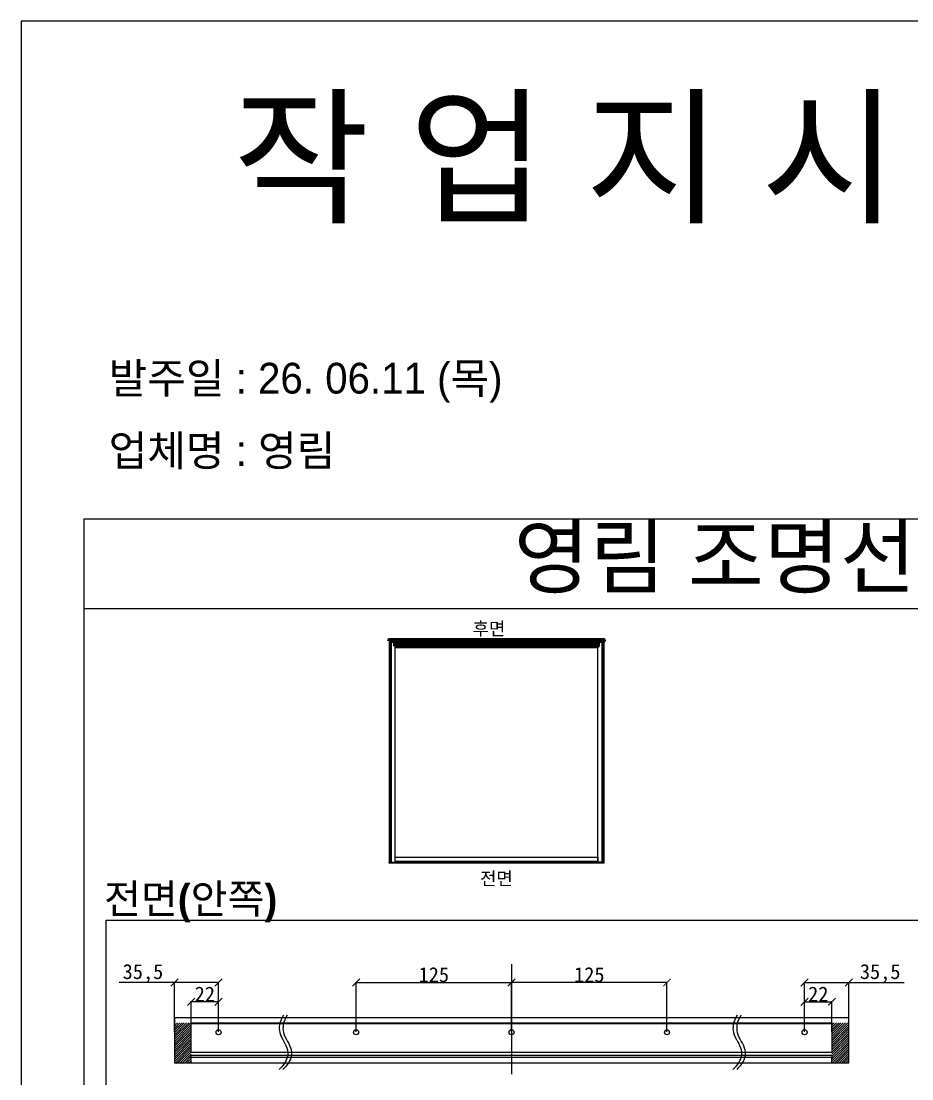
# Model space of a CAD drawing. Header units: millimetres. Extents: x -44117 to 256353, y -2095463 to 65325.
# Drawn here: x 97988 to 99778, y -1007170 to -1005045 of the extents above; entities that cross this region are included whole.
import ezdxf

# ---------------------------------------------------------------- set-up
doc = ezdxf.new("R2010")
doc.units = ezdxf.units.MM
doc.header["$LTSCALE"] = 10
doc.linetypes.add('CENTER', pattern=[50.8, 31.75, -6.35, 6.35, -6.35])
for name, color, linetype in [('! dim', 7, 'Continuous'), ('.', 8, 'Continuous'), ('02 Profile', 3, 'Continuous'), ('DEFAULT', 7, 'Continuous'), ('Steel', 3, 'Continuous'), ('TXT', 4, 'Continuous')]:
    doc.layers.add(name, color=color, linetype=linetype)
doc.layers.add('Layer1', color=7, linetype='Continuous', lineweight=70)
doc.dimstyles.new('ISO-25', dxfattribs={"dimtxt": 2.5, "dimasz": 2.5, "dimexe": 1, "dimexo": 1, "dimtad": 1, "dimtxsty": 'Standard', "dimblk": 'ARCHTICK', "dimcen": 2.5, "dimadec": 0, "dimazin": 0, "dimtfac": 1, "dimtmove": 0, "dimatfit": 3, "dimfxl": 0, "dimarcsym": 0})
pattern_1 = [(45, (83395.8062, -1019683.372), (-2.24506403, 2.24506403), [])]

# ---------------------------------------------------------------- blocks, each defined once
blk = doc.blocks.new('_ArchTick')
at = {"color": 0, "linetype": 'ByBlock', "const_width": 0.15}
blk.add_lwpolyline([(-0.5, -0.5), (0.5, 0.5)], dxfattribs=at)
blk = doc.blocks.new('*D6900')
at = {"layer": '! dim', "color": 0, "lineweight": -2}
for p, q in [((99562.5, -1007075.8), (99562.5, -1007014.6)), ((99562.5, -1007015.6), (99617.5, -1007015.6)), ((99617.5, -1007075.8), (99617.5, -1007014.6))]:
    blk.add_line(p, q, dxfattribs=at)
at = {"layer": 'Defpoints', "color": 0}
for p in [(99617.5, -1007015.6), (99562.5, -1007076.8), (99617.5, -1007076.8)]:
    blk.add_point(p, dxfattribs=at)
at = {"layer": '! dim', "color": 0, "lineweight": -2, "xscale": 15, "yscale": 15, "zscale": 15, "rotation": 180}
blk.add_blockref('_ArchTick', (99562.5, -1007015.6), dxfattribs=at)
at = {"layer": '! dim', "color": 0, "lineweight": -2, "xscale": 15, "yscale": 15, "zscale": 15}
blk.add_blockref('_ArchTick', (99617.5, -1007015.6), dxfattribs=at)
at = {"layer": '! dim', "color": 0, "insert": (99590, -1007000), "char_height": 30, "attachment_point": 5}
blk.add_mtext('22', dxfattribs=at)
blk = doc.blocks.new('*D6901')
at = {"layer": '! dim', "color": 0, "lineweight": -2}
for p, q in [((99562.5, -1007075.8), (99562.5, -1006975.8)), ((99562.5, -1006976.8), (99651.2, -1006976.8)), ((99651.2, -1007075.8), (99651.2, -1006975.8)), ((99651.2, -1006976.8), (99762.5, -1006976.8))]:
    blk.add_line(p, q, dxfattribs=at)
at = {"layer": 'Defpoints', "color": 0}
for p in [(99651.2, -1006976.8), (99562.5, -1007076.8), (99651.2, -1007076.8)]:
    blk.add_point(p, dxfattribs=at)
at = {"layer": '! dim', "color": 0, "lineweight": -2, "xscale": 15, "yscale": 15, "zscale": 15, "rotation": 180}
blk.add_blockref('_ArchTick', (99562.5, -1006976.8), dxfattribs=at)
at = {"layer": '! dim', "color": 0, "lineweight": -2, "xscale": 15, "yscale": 15, "zscale": 15}
blk.add_blockref('_ArchTick', (99651.2, -1006976.8), dxfattribs=at)
at = {"layer": '! dim', "color": 0, "insert": (99714.4, -1006958.7), "char_height": 30, "attachment_point": 5}
blk.add_mtext('35,5', dxfattribs=at)
blk = doc.blocks.new('*D6902')
at = {"layer": '! dim', "color": 0, "lineweight": -2}
for p, q in [((98973.4, -1007075.8), (98973.4, -1006975.8)), ((99285.9, -1006976.8), (98973.4, -1006976.8)), ((99285.9, -1007075.8), (99285.9, -1006975.8))]:
    blk.add_line(p, q, dxfattribs=at)
at = {"layer": 'Defpoints', "color": 0}
for p in [(98973.4, -1006976.8), (98973.4, -1007076.8), (99285.9, -1007076.8)]:
    blk.add_point(p, dxfattribs=at)
at = {"layer": '! dim', "color": 0, "lineweight": -2, "xscale": 15, "yscale": 15, "zscale": 15, "rotation": 180}
blk.add_blockref('_ArchTick', (98973.4, -1006976.8), dxfattribs=at)
at = {"layer": '! dim', "color": 0, "lineweight": -2, "xscale": 15, "yscale": 15, "zscale": 15}
blk.add_blockref('_ArchTick', (99285.9, -1006976.8), dxfattribs=at)
at = {"layer": '! dim', "color": 0, "insert": (99129.7, -1006961.2), "char_height": 30, "attachment_point": 5}
blk.add_mtext('125', dxfattribs=at)
blk = doc.blocks.new('*D6903')
at = {"layer": '! dim', "color": 0, "lineweight": -2}
for p, q in [((98329.4, -1007075.8), (98329.4, -1007014.6)), ((98384.4, -1007015.6), (98329.4, -1007015.6)), ((98384.4, -1007075.8), (98384.4, -1007014.6))]:
    blk.add_line(p, q, dxfattribs=at)
at = {"layer": 'Defpoints', "color": 0}
for p in [(98329.4, -1007015.6), (98329.4, -1007076.8), (98384.4, -1007076.8)]:
    blk.add_point(p, dxfattribs=at)
at = {"layer": '! dim', "color": 0, "lineweight": -2, "xscale": 15, "yscale": 15, "zscale": 15, "rotation": 180}
blk.add_blockref('_ArchTick', (98329.4, -1007015.6), dxfattribs=at)
at = {"layer": '! dim', "color": 0, "lineweight": -2, "xscale": 15, "yscale": 15, "zscale": 15}
blk.add_blockref('_ArchTick', (98384.4, -1007015.6), dxfattribs=at)
at = {"layer": '! dim', "color": 0, "insert": (98356.9, -1007000), "char_height": 30, "attachment_point": 5}
blk.add_mtext('22', dxfattribs=at)
blk = doc.blocks.new('*D6904')
at = {"layer": '! dim', "color": 0, "lineweight": -2}
for p, q in [((98295.7, -1006976.8), (98184.4, -1006976.8)), ((98295.7, -1007075.8), (98295.7, -1006975.8)), ((98384.4, -1006976.8), (98295.7, -1006976.8)), ((98384.4, -1007075.8), (98384.4, -1006975.8))]:
    blk.add_line(p, q, dxfattribs=at)
at = {"layer": 'Defpoints', "color": 0}
for p in [(98295.7, -1006976.8), (98295.7, -1007076.8), (98384.4, -1007076.8)]:
    blk.add_point(p, dxfattribs=at)
at = {"layer": '! dim', "color": 0, "lineweight": -2, "xscale": 15, "yscale": 15, "zscale": 15, "rotation": 180}
blk.add_blockref('_ArchTick', (98295.7, -1006976.8), dxfattribs=at)
at = {"layer": '! dim', "color": 0, "lineweight": -2, "xscale": 15, "yscale": 15, "zscale": 15}
blk.add_blockref('_ArchTick', (98384.4, -1006976.8), dxfattribs=at)
at = {"layer": '! dim', "color": 0, "insert": (98232.5, -1006958.7), "char_height": 30, "attachment_point": 5}
blk.add_mtext('35,5', dxfattribs=at)
blk = doc.blocks.new('*D6905')
at = {"layer": '! dim', "color": 0, "lineweight": -2}
for p, q in [((98660.9, -1007075.8), (98660.9, -1006975.8)), ((98660.9, -1006976.8), (98973.4, -1006976.8)), ((98973.4, -1007075.8), (98973.4, -1006975.8))]:
    blk.add_line(p, q, dxfattribs=at)
at = {"layer": 'Defpoints', "color": 0}
for p in [(98973.4, -1006976.8), (98660.9, -1007076.8), (98973.4, -1007076.8)]:
    blk.add_point(p, dxfattribs=at)
at = {"layer": '! dim', "color": 0, "lineweight": -2, "xscale": 15, "yscale": 15, "zscale": 15, "rotation": 180}
blk.add_blockref('_ArchTick', (98660.9, -1006976.8), dxfattribs=at)
at = {"layer": '! dim', "color": 0, "lineweight": -2, "xscale": 15, "yscale": 15, "zscale": 15}
blk.add_blockref('_ArchTick', (98973.4, -1006976.8), dxfattribs=at)
at = {"layer": '! dim', "color": 0, "insert": (98817.2, -1006961.2), "char_height": 30, "attachment_point": 5}
blk.add_mtext('125', dxfattribs=at)

msp = doc.modelspace()

# ---------------------------------------------------------------- hatches: boundary and pattern name
at = {"layer": '.'}
h = msp.add_hatch(dxfattribs=at)
h.set_pattern_fill('ANSI31', color=1)
h.set_pattern_definition(pattern_1)
h.paths.add_polyline_path([(98329.41203, -1007058.08222), (98295.66203, -1007058.08222), (98295.66203, -1007138.08259), (98302.33203, -1007138.08259), (98309.04203, -1007138.08259), (98315.79203, -1007138.08259), (98322.58203, -1007138.08259), (98329.41203, -1007138.08259)])
h = msp.add_hatch(dxfattribs=at)
h.set_pattern_fill('ANSI31', color=1)
h.set_pattern_definition(pattern_1)
h.paths.add_polyline_path([(99617.48517, -1007058.08222), (99651.23517, -1007058.08222), (99651.23517, -1007138.08259), (99644.56517, -1007138.08259), (99637.85517, -1007138.08259), (99631.10517, -1007138.08259), (99624.31517, -1007138.08259), (99617.48517, -1007138.08259)])

# ---------------------------------------------------------------- linework, layer by layer
for p, q in [((100890.36579, -1006045.42856), (98113.88911, -1006045.42856)), ((100890.36579, -1006225.71925), (98113.88911, -1006225.71925))]:
    msp.add_line(p, q)
msp.add_lwpolyline([(97987.68562, -1009328.21609), (101016.56928, -1009328.21609), (101016.56928, -1005044.50921), (97987.68562, -1005044.50921)], close=True)
msp.add_lwpolyline([(98113.88911, -1006045.42856), (98113.88911, -1009202.01261), (100890.36579, -1009202.01261), (100890.36579, -1006045.42856)])
at = {"color": 1, "elevation": -0.0648}
msp.add_lwpolyline([(98158.65364, -1006851.72942), (99826.08533, -1006851.72942), (99826.08533, -1007437.6683), (98158.65364, -1007437.6683)], close=True, dxfattribs=at)
at = {"lineweight": -3}
for points in [[(99617.48517, -1007138.08259), (99624.31517, -1007138.08259), (99631.10517, -1007138.08259), (99637.85517, -1007138.08259), (99644.56517, -1007138.08259), (99651.23517, -1007138.08259), (99651.23517, -1007138.08228), (99651.23517, -1007138.08135), (99651.23517, -1007138.07977), (99651.23517, -1007138.07753), (99651.23517, -1007138.07462), (99651.23517, -1007138.07103), (99651.23517, -1007138.06673), (99651.23517, -1007138.06172), (99651.23517, -1007138.05599), (99651.23517, -1007138.04952), (99651.23517, -1007138.0423), (99651.23517, -1007138.03434), (99651.23517, -1007138.02561), (99651.23517, -1007138.01612), (99651.23517, -1007138.00586), (99651.23517, -1007137.99482), (99651.23517, -1007137.98301), (99651.23517, -1007137.97043), (99651.23517, -1007137.95707), (99651.23517, -1007137.94294), (99651.23517, -1007137.92805), (99651.23517, -1007137.91239), (99651.23517, -1007137.89598), (99651.23517, -1007137.87883), (99651.23517, -1007137.86095), (99651.23517, -1007137.84234), (99651.23517, -1007137.82303), (99651.23517, -1007137.80303), (99651.23517, -1007137.78235), (99651.23517, -1007137.76102), (99651.23517, -1007137.73905), (99651.23517, -1007137.71647), (99651.23517, -1007137.6933), (99651.23517, -1007137.66955), (99651.23517, -1007137.64527), (99651.23517, -1007137.62046), (99651.23517, -1007137.59516), (99651.23517, -1007137.5694), (99651.23517, -1007137.5432), (99651.23517, -1007137.5166), (99651.23517, -1007137.48962), (99651.23517, -1007137.46229), (99651.23517, -1007137.43464), (99651.23517, -1007137.40671), (99651.23517, -1007137.37852), (99651.23517, -1007137.3501), (99651.23517, -1007137.29271), (99651.23517, -1007137.23477), (99651.23517, -1007137.17654), (99651.23517, -1007137.06004), (99651.23517, -1007137.00221), (99651.23517, -1007136.94491), (99651.23517, -1007136.88831), (99651.23517, -1007136.86033), (99651.23517, -1007136.83259), (99651.23517, -1007119.33259), (99651.23517, -1007101.83259), (99651.23517, -1007084.33259), (99651.23517, -1007066.83259), (99651.23517, -1007049.33259), (99651.23517, -1007049.30484), (99651.23517, -1007049.27686), (99651.23517, -1007049.22027), (99651.23517, -1007049.16297), (99651.23517, -1007049.10513), (99651.23517, -1007048.98864), (99651.23517, -1007048.9304), (99651.23517, -1007048.87247), (99651.23517, -1007048.81508), (99651.23517, -1007048.78666), (99651.23517, -1007048.75847), (99651.23517, -1007048.73054), (99651.23517, -1007048.70289), (99651.23517, -1007048.67556), (99651.23517, -1007048.64858), (99651.23517, -1007048.62197), (99651.23517, -1007048.59577), (99651.23517, -1007048.57001), (99651.23517, -1007048.54472), (99651.23517, -1007048.51991), (99651.23517, -1007048.49562), (99651.23517, -1007048.47188), (99651.23517, -1007048.4487), (99651.23517, -1007048.42612), (99651.23517, -1007048.40415), (99651.23517, -1007048.38282), (99651.23517, -1007048.36215), (99651.23517, -1007048.34214), (99651.23517, -1007048.32283), (99651.23517, -1007048.30423), (99651.23517, -1007048.28634), (99651.23517, -1007048.26919), (99651.23517, -1007048.25278), (99651.23517, -1007048.23713), (99651.23517, -1007048.22223), (99651.23517, -1007048.2081), (99651.23517, -1007048.19475), (99651.23517, -1007048.18216), (99651.23517, -1007048.17035), (99651.23517, -1007048.15932), (99651.23517, -1007048.14906), (99651.23517, -1007048.13957), (99651.23517, -1007048.13084), (99651.23517, -1007048.12287), (99651.23517, -1007048.11566), (99651.23517, -1007048.10919), (99651.23517, -1007048.10346), (99651.23517, -1007048.09845), (99651.23517, -1007048.09415), (99651.23517, -1007048.09055), (99651.23517, -1007048.08764), (99651.23517, -1007048.08541), (99651.23517, -1007048.08383), (99651.23517, -1007048.0829), (99651.23517, -1007048.08259), (99644.56517, -1007048.08259), (99637.85517, -1007048.08259), (99631.10517, -1007048.08259), (99624.31517, -1007048.08259), (99617.48517, -1007048.08259), (99591.07559, -1007048.08259), (99564.626, -1007048.08259), (99538.13642, -1007048.08259), (99511.60683, -1007048.08259), (98973.4486, -1007048.08259), (98435.29037, -1007048.08259), (98408.76079, -1007048.08259), (98382.2712, -1007048.08259), (98355.82162, -1007048.08259), (98329.41203, -1007048.08259), (98322.58203, -1007048.08259), (98315.79203, -1007048.08259), (98309.04203, -1007048.08259), (98302.33203, -1007048.08259), (98295.66203, -1007048.08259), (98295.66203, -1007048.0829), (98295.66203, -1007048.08383), (98295.66203, -1007048.08541), (98295.66203, -1007048.08764), (98295.66203, -1007048.09055), (98295.66203, -1007048.09415), (98295.66203, -1007048.09845), (98295.66203, -1007048.10346), (98295.66203, -1007048.10919), (98295.66203, -1007048.11566), (98295.66203, -1007048.12287), (98295.66203, -1007048.13084), (98295.66203, -1007048.13957), (98295.66203, -1007048.14906), (98295.66203, -1007048.15932), (98295.66203, -1007048.17035), (98295.66203, -1007048.18216), (98295.66203, -1007048.19475), (98295.66203, -1007048.2081), (98295.66203, -1007048.22223), (98295.66203, -1007048.23713), (98295.66203, -1007048.25278), (98295.66203, -1007048.26919), (98295.66203, -1007048.28634), (98295.66203, -1007048.30423), (98295.66203, -1007048.32283), (98295.66203, -1007048.34214), (98295.66203, -1007048.36215), (98295.66203, -1007048.38282), (98295.66203, -1007048.40415), (98295.66203, -1007048.42612), (98295.66203, -1007048.4487), (98295.66203, -1007048.47188), (98295.66203, -1007048.49562), (98295.66203, -1007048.51991), (98295.66203, -1007048.54472), (98295.66203, -1007048.57001), (98295.66203, -1007048.59577), (98295.66203, -1007048.62197), (98295.66203, -1007048.64858), (98295.66203, -1007048.67556), (98295.66203, -1007048.70289), (98295.66203, -1007048.73054), (98295.66203, -1007048.75847), (98295.66203, -1007048.78666), (98295.66203, -1007048.81508), (98295.66203, -1007048.87247), (98295.66203, -1007048.9304), (98295.66203, -1007048.98864), (98295.66203, -1007049.10513), (98295.66203, -1007049.16297), (98295.66203, -1007049.22027), (98295.66203, -1007049.27686), (98295.66203, -1007049.30484), (98295.66203, -1007049.33259), (98295.66203, -1007066.83259), (98295.66203, -1007084.33259), (98295.66203, -1007101.83259), (98295.66203, -1007119.33259), (98295.66203, -1007136.83259), (98295.66203, -1007136.86033), (98295.66203, -1007136.88831), (98295.66203, -1007136.94491), (98295.66203, -1007137.00221), (98295.66203, -1007137.06004), (98295.66203, -1007137.17654), (98295.66203, -1007137.23477), (98295.66203, -1007137.29271), (98295.66203, -1007137.3501), (98295.66203, -1007137.37852), (98295.66203, -1007137.40671), (98295.66203, -1007137.43464), (98295.66203, -1007137.46229), (98295.66203, -1007137.48962), (98295.66203, -1007137.5166), (98295.66203, -1007137.5432), (98295.66203, -1007137.5694), (98295.66203, -1007137.59516), (98295.66203, -1007137.62046), (98295.66203, -1007137.64527), (98295.66203, -1007137.66955), (98295.66203, -1007137.6933), (98295.66203, -1007137.71647), (98295.66203, -1007137.73905), (98295.66203, -1007137.76102), (98295.66203, -1007137.78235), (98295.66203, -1007137.80303), (98295.66203, -1007137.82303), (98295.66203, -1007137.84234), (98295.66203, -1007137.86095), (98295.66203, -1007137.87883), (98295.66203, -1007137.89598), (98295.66203, -1007137.91239), (98295.66203, -1007137.92805), (98295.66203, -1007137.94294), (98295.66203, -1007137.95707), (98295.66203, -1007137.97043), (98295.66203, -1007137.98301), (98295.66203, -1007137.99482), (98295.66203, -1007138.00586), (98295.66203, -1007138.01612), (98295.66203, -1007138.02561), (98295.66203, -1007138.03434), (98295.66203, -1007138.0423), (98295.66203, -1007138.04952), (98295.66203, -1007138.05599), (98295.66203, -1007138.06172), (98295.66203, -1007138.06673), (98295.66203, -1007138.07103), (98295.66203, -1007138.07462), (98295.66203, -1007138.07753), (98295.66203, -1007138.07977), (98295.66203, -1007138.08135), (98295.66203, -1007138.08228), (98295.66203, -1007138.08259), (98302.33203, -1007138.08259), (98309.04203, -1007138.08259), (98315.79203, -1007138.08259), (98322.58203, -1007138.08259), (98329.41203, -1007138.08259), (98329.41203, -1007138.08235), (98329.41203, -1007138.08164), (98329.41203, -1007138.08046), (98329.41203, -1007138.07878), (98329.41203, -1007138.07662), (98329.41203, -1007138.07535), (98329.41203, -1007138.07396), (98329.41203, -1007138.07245), (98329.41203, -1007138.07081), (98329.41203, -1007138.06905), (98329.41203, -1007138.06716), (98329.41203, -1007138.06515), (98329.41203, -1007138.06302), (98329.41203, -1007138.06076), (98329.41203, -1007138.05837), (98329.41203, -1007138.05586), (98329.41203, -1007138.05323), (98329.41203, -1007138.0476), (98329.41203, -1007138.04148), (98329.41203, -1007138.03487), (98329.41203, -1007138.02778), (98329.41203, -1007138.02022), (98329.41203, -1007138.01219), (98329.41203, -1007138.0037), (98329.41203, -1007137.99477), (98329.41203, -1007137.9854), (98329.41203, -1007137.9756), (98329.41203, -1007137.96538), (98329.41203, -1007137.95476), (98329.41203, -1007137.94376), (98329.41203, -1007137.93238), (98329.41203, -1007137.92063), (98329.41203, -1007137.90854), (98329.41203, -1007137.89613), (98329.41203, -1007137.88339), (98329.41203, -1007137.87036), (98329.41203, -1007137.85705), (98329.41203, -1007137.84348), (98329.41203, -1007136.91079), (98329.41203, -1007135.9781), (98329.41203, -1007135.04541), (98329.41203, -1007134.11272), (98329.41203, -1007133.18004), (98329.41203, -1007133.16785), (98329.41203, -1007133.15532), (98329.41203, -1007133.14244), (98329.41203, -1007133.12921), (98329.41203, -1007133.11564), (98329.41203, -1007133.10172), (98329.41203, -1007133.08748), (98329.41203, -1007133.0729), (98329.41203, -1007133.05799), (98329.41203, -1007133.04277), (98329.41203, -1007133.02724), (98329.41203, -1007133.0114), (98329.41203, -1007132.99527), (98329.41203, -1007132.97886), (98329.41203, -1007132.96217), (98329.41203, -1007132.94522), (98329.41203, -1007132.92801), (98329.41203, -1007132.91057), (98329.41203, -1007132.89291), (98329.41203, -1007132.87503), (98329.41203, -1007132.85696), (98329.41203, -1007132.83871), (98329.41203, -1007132.80172), (98329.41203, -1007132.7642), (98329.41203, -1007132.72629), (98329.41203, -1007132.64988), (98329.41203, -1007132.61168), (98329.41203, -1007132.57367), (98329.41203, -1007132.53601), (98329.41203, -1007132.49884), (98329.41203, -1007132.48048), (98329.41203, -1007132.46229), (98329.41203, -1007132.44429), (98329.41203, -1007132.42649), (98329.41203, -1007132.40891), (98329.41203, -1007132.39157), (98329.41203, -1007132.37447), (98329.41203, -1007132.35763), (98329.41203, -1007132.34105), (98329.41203, -1007132.32476), (98329.41203, -1007132.30877), (98329.41203, -1007132.29307), (98329.41203, -1007132.27768), (98329.41203, -1007132.26262), (98329.41203, -1007132.24788), (98329.41203, -1007132.23347), (98329.41203, -1007132.2194), (98329.41203, -1007132.20567), (98329.41203, -1007132.1923), (98329.41203, -1007132.17927), (98329.41203, -1007132.1666), (98329.41203, -1007132.15428), (98329.41203, -1007132.14233), (98329.41203, -1007132.13073), (98329.41203, -1007131.90318), (98329.41203, -1007131.67562), (98329.41203, -1007131.44807), (98329.41203, -1007131.22052), (98329.41203, -1007130.99296), (98329.41203, -1007130.97665), (98329.41203, -1007130.95979), (98329.41203, -1007130.9424), (98329.41203, -1007130.9245), (98329.41203, -1007130.9061), (98329.41203, -1007130.88725), (98329.41203, -1007130.86795), (98329.41203, -1007130.84825), (98329.41203, -1007130.82816), (98329.41203, -1007130.80772), (98329.41203, -1007130.78696), (98329.41203, -1007130.76591), (98329.41203, -1007130.74459), (98329.41203, -1007130.72305), (98329.41203, -1007130.70132), (98329.41203, -1007130.67942), (98329.41203, -1007130.55624), (98329.41203, -1007130.4335), (98329.41203, -1007130.3723), (98329.41203, -1007130.31124), (98329.41203, -1007130.2503), (98329.41203, -1007130.1895), (98329.41203, -1007130.12884), (98329.41203, -1007130.06833), (98329.41203, -1007130.00797), (98329.41203, -1007129.94777), (98329.41203, -1007129.88773), (98329.41203, -1007129.82787), (98329.41203, -1007129.76818), (98329.41203, -1007129.70867), (98329.41203, -1007129.64934), (98329.41203, -1007129.59021), (98329.41203, -1007129.53127), (98329.41203, -1007129.47253), (98329.41203, -1007129.414), (98329.41203, -1007129.35569), (98329.41203, -1007129.29759), (98329.41203, -1007129.23971), (98329.41203, -1007129.18206), (98329.41203, -1007129.12464), (98329.41203, -1007129.06746), (98329.41203, -1007129.01052), (98329.41203, -1007128.95383), (98329.41203, -1007128.89739), (98329.41203, -1007128.84121), (98329.41203, -1007128.78529), (98329.41203, -1007128.72964), (98329.41203, -1007128.67426), (98329.41203, -1007128.61915), (98329.41203, -1007128.56433), (98329.41203, -1007128.50979), (98329.41203, -1007128.45554), (98329.41203, -1007128.40159), (98329.41203, -1007128.34793), (98329.41203, -1007128.29458), (98329.41203, -1007128.24153), (98329.41203, -1007128.1888), (98329.41203, -1007128.13638), (98329.41203, -1007128.08428), (98329.41203, -1007128.03251), (98329.41203, -1007127.98106), (98329.41203, -1007127.92994), (98329.41203, -1007127.87917), (98329.41203, -1007127.82872), (98329.41203, -1007127.77863), (98329.41203, -1007127.72888), (98329.41203, -1007127.67948), (98329.41203, -1007127.63043), (98329.41203, -1007127.61822), (98329.41203, -1007127.61214), (98329.41203, -1007127.60621), (98329.41203, -1007127.59447), (98329.41203, -1007127.58292), (98329.41203, -1007127.57156), (98329.41203, -1007127.5604), (98329.41203, -1007127.54945), (98329.41203, -1007127.53873), (98329.41203, -1007127.52824), (98329.41203, -1007127.51799), (98329.41203, -1007127.508), (98329.41203, -1007127.49826), (98329.41203, -1007127.48879), (98329.41203, -1007127.4796), (98329.41203, -1007127.4707), (98329.41203, -1007127.46209), (98329.41203, -1007127.45378), (98329.41203, -1007127.44578), (98329.41203, -1007127.43809), (98329.41203, -1007127.43073), (98329.41203, -1007127.42369), (98329.41203, -1007127.41698), (98329.41203, -1007127.41061), (98329.41203, -1007127.40458), (98329.41203, -1007127.39889), (98329.41203, -1007127.39355), (98329.41203, -1007127.38856), (98329.41203, -1007127.38392), (98329.41203, -1007127.37964), (98329.41203, -1007127.37571), (98329.41203, -1007127.37214), (98329.41203, -1007127.36892), (98329.41203, -1007127.36605), (98329.41203, -1007127.36354), (98329.41203, -1007127.36139), (98329.41203, -1007127.35958), (98329.41203, -1007127.35812), (98329.41203, -1007127.35701), (98329.41203, -1007127.35624), (98329.41203, -1007127.35581)], [(99617.48517, -1007117.67455), (99591.07559, -1007117.67455), (99564.626, -1007117.67455), (99538.13642, -1007117.67455), (99511.60683, -1007117.67455), (98973.4486, -1007117.67455), (98435.29037, -1007117.67455), (98408.76079, -1007117.67455), (98382.2712, -1007117.67455), (98355.82162, -1007117.67455), (98329.41203, -1007117.67455), (98329.41203, -1007117.67448), (98329.41203, -1007117.67428), (98329.41203, -1007117.67394), (98329.41203, -1007117.67346), (98329.41203, -1007117.67285), (98329.41203, -1007117.6721), (98329.41203, -1007117.67122), (98329.41203, -1007117.6702), (98329.41203, -1007117.66905), (98329.41203, -1007117.66776), (98329.41203, -1007117.66634), (98329.41203, -1007117.66479), (98329.41203, -1007117.66311), (98329.41203, -1007117.66129), (98329.41203, -1007117.65934), (98329.41203, -1007117.65727), (98329.41203, -1007117.65506), (98329.41203, -1007117.65273), (98329.41203, -1007117.65027), (98329.41203, -1007117.64768), (98329.41203, -1007117.64497), (98329.41203, -1007117.64214), (98329.41203, -1007117.63919), (98329.41203, -1007117.63611), (98329.41203, -1007117.63292), (98329.41203, -1007117.62961), (98329.41203, -1007117.62618), (98329.41203, -1007117.62264), (98329.41203, -1007117.61523), (98329.41203, -1007117.60738), (98329.41203, -1007117.5991), (98329.41203, -1007117.59042), (98329.41203, -1007117.58135), (98329.41203, -1007117.5719), (98329.41203, -1007117.5621), (98329.41203, -1007117.55195), (98329.41203, -1007117.54148), (98329.41203, -1007117.5307), (98329.41203, -1007117.51962), (98329.41203, -1007117.50828), (98329.41203, -1007117.49668), (98329.41203, -1007117.48484), (98329.41203, -1007117.47278), (98329.41203, -1007117.46051), (98329.41203, -1007117.44806), (98329.41203, -1007117.43544), (98329.41203, -1007115.85805), (98329.41203, -1007114.28067), (98329.41203, -1007112.70329), (98329.41203, -1007111.12591), (98329.41203, -1007109.54853), (98329.41203, -1007109.53581), (98329.41203, -1007109.52277), (98329.41203, -1007109.50943), (98329.41203, -1007109.49578), (98329.41203, -1007109.48185), (98329.41203, -1007109.46763), (98329.41203, -1007109.45313), (98329.41203, -1007109.43837), (98329.41203, -1007109.42336), (98329.41203, -1007109.4081), (98329.41203, -1007109.39261), (98329.41203, -1007109.3769), (98329.41203, -1007109.36099), (98329.41203, -1007109.34488), (98329.41203, -1007109.32858), (98329.41203, -1007109.31212), (98329.41203, -1007109.27876), (98329.41203, -1007109.24489), (98329.41203, -1007109.21063), (98329.41203, -1007109.1761), (98329.41203, -1007109.10671), (98329.41203, -1007109.07208), (98329.41203, -1007109.03764), (98329.41203, -1007099.34663), (98329.41203, -1007089.65562), (98329.41203, -1007079.96461), (98329.41203, -1007070.2736), (98329.41203, -1007060.58259), (98329.41203, -1007060.55484), (98329.41203, -1007060.52686), (98329.41203, -1007060.47027), (98329.41203, -1007060.41297), (98329.41203, -1007060.35513), (98329.41203, -1007060.23864), (98329.41203, -1007060.1804), (98329.41203, -1007060.12247), (98329.41203, -1007060.06508), (98329.41203, -1007060.03666), (98329.41203, -1007060.00847), (98329.41203, -1007059.98054), (98329.41203, -1007059.95289), (98329.41203, -1007059.92556), (98329.41203, -1007059.89858), (98329.41203, -1007059.87197), (98329.41203, -1007059.84577), (98329.41203, -1007059.82001), (98329.41203, -1007059.79472), (98329.41203, -1007059.76991), (98329.41203, -1007059.74562), (98329.41203, -1007059.72188), (98329.41203, -1007059.6987), (98329.41203, -1007059.67612), (98329.41203, -1007059.65415), (98329.41203, -1007059.63282), (98329.41203, -1007059.61215), (98329.41203, -1007059.59214), (98329.41203, -1007059.57283), (98329.41203, -1007059.55423), (98329.41203, -1007059.53634), (98329.41203, -1007059.51919), (98329.41203, -1007059.50278), (98329.41203, -1007059.48713), (98329.41203, -1007059.47223), (98329.41203, -1007059.4581), (98329.41203, -1007059.44475), (98329.41203, -1007059.43216), (98329.41203, -1007059.42035), (98329.41203, -1007059.40932), (98329.41203, -1007059.39906), (98329.41203, -1007059.38957), (98329.41203, -1007059.38084), (98329.41203, -1007059.37287), (98329.41203, -1007059.36566), (98329.41203, -1007059.35919), (98329.41203, -1007059.35346), (98329.41203, -1007059.34845), (98329.41203, -1007059.34415), (98329.41203, -1007059.34055), (98329.41203, -1007059.33764), (98329.41203, -1007059.33541), (98329.41203, -1007059.33383), (98329.41203, -1007059.3329), (98329.41203, -1007059.33259), (98329.41203, -1007059.23259), (98329.41203, -1007059.13259), (98329.41203, -1007059.03259), (98329.41203, -1007058.93259), (98329.41203, -1007058.83259), (98329.41203, -1007058.81594), (98329.41203, -1007058.79915), (98329.41203, -1007058.7652), (98329.41203, -1007058.73082), (98329.41203, -1007058.69612), (98329.41203, -1007058.62622), (98329.41203, -1007058.59128), (98329.41203, -1007058.55652), (98329.41203, -1007058.52208), (98329.41203, -1007058.50503), (98329.41203, -1007058.48812), (98329.41203, -1007058.47136), (98329.41203, -1007058.45477), (98329.41203, -1007058.43837), (98329.41203, -1007058.42218), (98329.41203, -1007058.40622), (98329.41203, -1007058.3905), (98329.41203, -1007058.37504), (98329.41203, -1007058.35986), (98329.41203, -1007058.34498), (98329.41203, -1007058.33041), (98329.41203, -1007058.31616), (98329.41203, -1007058.30226), (98329.41203, -1007058.28871), (98329.41203, -1007058.27553), (98329.41203, -1007058.26273), (98329.41203, -1007058.25032), (98329.41203, -1007058.23832), (98329.41203, -1007058.22674), (98329.41203, -1007058.21557), (98329.41203, -1007058.20484), (98329.41203, -1007058.19455), (98329.41203, -1007058.18471), (98329.41203, -1007058.17531), (98329.41203, -1007058.16638), (98329.41203, -1007058.1579), (98329.41203, -1007058.14988), (98329.41203, -1007058.14233), (98329.41203, -1007058.13525), (98329.41203, -1007058.12863), (98329.41203, -1007058.12247), (98329.41203, -1007058.11677), (98329.41203, -1007058.11154), (98329.41203, -1007058.10676), (98329.41203, -1007058.10243), (98329.41203, -1007058.09855), (98329.41203, -1007058.09511), (98329.41203, -1007058.0921), (98329.41203, -1007058.08953), (98329.41203, -1007058.08737), (98329.41203, -1007058.08562), (98329.41203, -1007058.08428), (98329.41203, -1007058.08333), (98329.41203, -1007058.08277), (98329.41203, -1007058.08259), (98355.82162, -1007058.08259), (98382.2712, -1007058.08259), (98408.76079, -1007058.08259), (98435.29037, -1007058.08259), (98973.4486, -1007058.08259), (99511.60683, -1007058.08259), (99538.13642, -1007058.08259), (99564.626, -1007058.08259), (99591.07559, -1007058.08259), (99617.48517, -1007058.08259), (99617.48517, -1007058.08277), (99617.48517, -1007058.08333), (99617.48517, -1007058.08428), (99617.48517, -1007058.08562), (99617.48517, -1007058.08737), (99617.48517, -1007058.08953), (99617.48517, -1007058.0921), (99617.48517, -1007058.09511), (99617.48517, -1007058.09855), (99617.48517, -1007058.10243), (99617.48517, -1007058.10676), (99617.48517, -1007058.11154), (99617.48517, -1007058.11677), (99617.48517, -1007058.12247), (99617.48517, -1007058.12863), (99617.48517, -1007058.13525), (99617.48517, -1007058.14233), (99617.48517, -1007058.14988), (99617.48517, -1007058.1579), (99617.48517, -1007058.16638), (99617.48517, -1007058.17531), (99617.48517, -1007058.18471), (99617.48517, -1007058.19455), (99617.48517, -1007058.20484), (99617.48517, -1007058.21557), (99617.48517, -1007058.22674), (99617.48517, -1007058.23832), (99617.48517, -1007058.25032), (99617.48517, -1007058.26273), (99617.48517, -1007058.27553), (99617.48517, -1007058.28871), (99617.48517, -1007058.30226), (99617.48517, -1007058.31616), (99617.48517, -1007058.33041), (99617.48517, -1007058.34498), (99617.48517, -1007058.35986), (99617.48517, -1007058.37504), (99617.48517, -1007058.3905), (99617.48517, -1007058.40622), (99617.48517, -1007058.42218), (99617.48517, -1007058.43837), (99617.48517, -1007058.45477), (99617.48517, -1007058.47136), (99617.48517, -1007058.48812), (99617.48517, -1007058.50503), (99617.48517, -1007058.52208), (99617.48517, -1007058.55652), (99617.48517, -1007058.59128), (99617.48517, -1007058.62622), (99617.48517, -1007058.69612), (99617.48517, -1007058.73082), (99617.48517, -1007058.7652), (99617.48517, -1007058.79915), (99617.48517, -1007058.81594), (99617.48517, -1007058.83259), (99617.48517, -1007058.93259), (99617.48517, -1007059.03259), (99617.48517, -1007059.13259), (99617.48517, -1007059.23259), (99617.48517, -1007059.33259)], [(98329.41203, -1007059.33259), (98355.82162, -1007059.33259), (98382.2712, -1007059.33259), (98408.76079, -1007059.33259), (98435.29037, -1007059.33259), (98973.4486, -1007059.33259), (99511.60683, -1007059.33259), (99538.13642, -1007059.33259), (99564.626, -1007059.33259), (99591.07559, -1007059.33259), (99617.48517, -1007059.33259), (99617.48517, -1007059.3329), (99617.48517, -1007059.33383), (99617.48517, -1007059.33541), (99617.48517, -1007059.33764), (99617.48517, -1007059.34055), (99617.48517, -1007059.34415), (99617.48517, -1007059.34845), (99617.48517, -1007059.35346), (99617.48517, -1007059.35919), (99617.48517, -1007059.36566), (99617.48517, -1007059.37287), (99617.48517, -1007059.38084), (99617.48517, -1007059.38957), (99617.48517, -1007059.39906), (99617.48517, -1007059.40932), (99617.48517, -1007059.42035), (99617.48517, -1007059.43216), (99617.48517, -1007059.44475), (99617.48517, -1007059.4581), (99617.48517, -1007059.47223), (99617.48517, -1007059.48713), (99617.48517, -1007059.50278), (99617.48517, -1007059.51919), (99617.48517, -1007059.53634), (99617.48517, -1007059.55423), (99617.48517, -1007059.57283), (99617.48517, -1007059.59214), (99617.48517, -1007059.61215), (99617.48517, -1007059.63282), (99617.48517, -1007059.65415), (99617.48517, -1007059.67612), (99617.48517, -1007059.6987), (99617.48517, -1007059.72188), (99617.48517, -1007059.74562), (99617.48517, -1007059.76991), (99617.48517, -1007059.79472), (99617.48517, -1007059.82001), (99617.48517, -1007059.84577), (99617.48517, -1007059.87197), (99617.48517, -1007059.89858), (99617.48517, -1007059.92556), (99617.48517, -1007059.95289), (99617.48517, -1007059.98054), (99617.48517, -1007060.00847), (99617.48517, -1007060.03666), (99617.48517, -1007060.06508), (99617.48517, -1007060.12247), (99617.48517, -1007060.1804), (99617.48517, -1007060.23864), (99617.48517, -1007060.35513), (99617.48517, -1007060.41297), (99617.48517, -1007060.47027), (99617.48517, -1007060.52686), (99617.48517, -1007060.55484), (99617.48517, -1007060.58259), (99617.48517, -1007070.2736), (99617.48517, -1007079.96461), (99617.48517, -1007089.65562), (99617.48517, -1007099.34663), (99617.48517, -1007109.03764), (99617.48517, -1007109.07208), (99617.48517, -1007109.10671), (99617.48517, -1007109.1761), (99617.48517, -1007109.21063), (99617.48517, -1007109.24489), (99617.48517, -1007109.27876), (99617.48517, -1007109.31212), (99617.48517, -1007109.32858), (99617.48517, -1007109.34488), (99617.48517, -1007109.36099), (99617.48517, -1007109.3769), (99617.48517, -1007109.39261), (99617.48517, -1007109.4081), (99617.48517, -1007109.42336), (99617.48517, -1007109.43837), (99617.48517, -1007109.45313), (99617.48517, -1007109.46763), (99617.48517, -1007109.48185), (99617.48517, -1007109.49578), (99617.48517, -1007109.50943), (99617.48517, -1007109.52277), (99617.48517, -1007109.53581), (99617.48517, -1007109.54853), (99617.48517, -1007111.12591), (99617.48517, -1007112.70329), (99617.48517, -1007114.28067), (99617.48517, -1007115.85805), (99617.48517, -1007117.43544), (99617.48517, -1007117.44806), (99617.48517, -1007117.46051), (99617.48517, -1007117.47278), (99617.48517, -1007117.48484), (99617.48517, -1007117.49668), (99617.48517, -1007117.50828), (99617.48517, -1007117.51962), (99617.48517, -1007117.5307), (99617.48517, -1007117.54148), (99617.48517, -1007117.55195), (99617.48517, -1007117.5621), (99617.48517, -1007117.5719), (99617.48517, -1007117.58135), (99617.48517, -1007117.59042), (99617.48517, -1007117.5991), (99617.48517, -1007117.60738), (99617.48517, -1007117.61523), (99617.48517, -1007117.62264), (99617.48517, -1007117.62618), (99617.48517, -1007117.62961), (99617.48517, -1007117.63292), (99617.48517, -1007117.63611), (99617.48517, -1007117.63919), (99617.48517, -1007117.64214), (99617.48517, -1007117.64497), (99617.48517, -1007117.64768), (99617.48517, -1007117.65027), (99617.48517, -1007117.65273), (99617.48517, -1007117.65506), (99617.48517, -1007117.65727), (99617.48517, -1007117.65934), (99617.48517, -1007117.66129), (99617.48517, -1007117.66311), (99617.48517, -1007117.66479), (99617.48517, -1007117.66634), (99617.48517, -1007117.66776), (99617.48517, -1007117.66905), (99617.48517, -1007117.6702), (99617.48517, -1007117.67122), (99617.48517, -1007117.6721), (99617.48517, -1007117.67285), (99617.48517, -1007117.67346), (99617.48517, -1007117.67394), (99617.48517, -1007117.67428), (99617.48517, -1007117.67448), (99617.48517, -1007117.67455)], [(98329.41203, -1007127.01863), (98329.41203, -1007127.08606), (98329.41203, -1007127.1535), (98329.41203, -1007127.22093), (98329.41203, -1007127.28837), (98329.41203, -1007127.35581), (98329.41203, -1007127.2886), (98329.41203, -1007127.22139), (98329.41203, -1007127.15418), (98329.41203, -1007127.08697), (98329.41203, -1007127.01976), (98329.41203, -1007127.00828), (98329.41203, -1007126.99642), (98329.41203, -1007126.98419), (98329.41203, -1007126.97159), (98329.41203, -1007126.95862), (98329.41203, -1007126.94528), (98329.41203, -1007126.93159), (98329.41203, -1007126.91753), (98329.41203, -1007126.90313), (98329.41203, -1007126.88837), (98329.41203, -1007126.87328), (98329.41203, -1007126.85785), (98329.41203, -1007126.84209), (98329.41203, -1007126.82602), (98329.41203, -1007126.80965), (98329.41203, -1007126.79297), (98329.41203, -1007126.77601), (98329.41203, -1007126.75878), (98329.41203, -1007126.74129), (98329.41203, -1007126.72356), (98329.41203, -1007126.70559), (98329.41203, -1007126.68741), (98329.41203, -1007126.66902), (98329.41203, -1007126.65046), (98329.41203, -1007126.61284), (98329.41203, -1007126.57469), (98329.41203, -1007126.53617), (98329.41203, -1007126.49742), (98329.41203, -1007126.41987), (98329.41203, -1007126.38138), (98329.41203, -1007126.34328), (98329.41203, -1007126.32442), (98329.41203, -1007126.30571), (98329.41203, -1007126.28718), (98329.41203, -1007126.26882), (98329.41203, -1007126.25067), (98329.41203, -1007126.23274), (98329.41203, -1007126.21503), (98329.41203, -1007126.19757), (98329.41203, -1007126.18037), (98329.41203, -1007126.16343), (98329.41203, -1007126.14678), (98329.41203, -1007126.13042), (98329.41203, -1007126.11437), (98329.41203, -1007126.09862), (98329.41203, -1007126.0832), (98329.41203, -1007126.0681), (98329.41203, -1007126.05334), (98329.41203, -1007126.03891), (98329.41203, -1007126.02483), (98329.41203, -1007126.01111), (98329.41203, -1007125.99773), (98329.41203, -1007125.98471), (98329.41203, -1007125.97205), (98329.41203, -1007125.95975), (98329.41203, -1007125.67753), (98329.41203, -1007125.39531), (98329.41203, -1007125.11309), (98329.41203, -1007124.83087), (98329.41203, -1007124.54865), (98329.41203, -1007124.53593), (98329.41203, -1007124.52289), (98329.41203, -1007124.50954), (98329.41203, -1007124.49588), (98329.41203, -1007124.48194), (98329.41203, -1007124.4677), (98329.41203, -1007124.4532), (98329.41203, -1007124.43842), (98329.41203, -1007124.42339), (98329.41203, -1007124.40812), (98329.41203, -1007124.39261), (98329.41203, -1007124.37689), (98329.41203, -1007124.36095), (98329.41203, -1007124.34482), (98329.41203, -1007124.32851), (98329.41203, -1007124.31203), (98329.41203, -1007124.27862), (98329.41203, -1007124.2447), (98329.41203, -1007124.2104), (98329.41203, -1007124.17582), (98329.41203, -1007124.10633), (98329.41203, -1007124.07165), (98329.41203, -1007124.03716), (98329.41203, -1007123.99624), (98329.41203, -1007123.95533), (98329.41203, -1007123.91442), (98329.41203, -1007123.8735), (98329.41203, -1007123.83259), (98329.41203, -1007123.81594), (98329.41203, -1007123.79915), (98329.41203, -1007123.7652), (98329.41203, -1007123.73082), (98329.41203, -1007123.69612), (98329.41203, -1007123.62622), (98329.41203, -1007123.59128), (98329.41203, -1007123.55652), (98329.41203, -1007123.52208), (98329.41203, -1007123.50503), (98329.41203, -1007123.48812), (98329.41203, -1007123.47136), (98329.41203, -1007123.45477), (98329.41203, -1007123.43837), (98329.41203, -1007123.42218), (98329.41203, -1007123.40622), (98329.41203, -1007123.3905), (98329.41203, -1007123.37504), (98329.41203, -1007123.35986), (98329.41203, -1007123.34498), (98329.41203, -1007123.33041), (98329.41203, -1007123.31616), (98329.41203, -1007123.30226), (98329.41203, -1007123.28871), (98329.41203, -1007123.27553), (98329.41203, -1007123.26273), (98329.41203, -1007123.25032), (98329.41203, -1007123.23832), (98329.41203, -1007123.22674), (98329.41203, -1007123.21557), (98329.41203, -1007123.20484), (98329.41203, -1007123.19455), (98329.41203, -1007123.18471), (98329.41203, -1007123.17531), (98329.41203, -1007123.16638), (98329.41203, -1007123.1579), (98329.41203, -1007123.14988), (98329.41203, -1007123.14233), (98329.41203, -1007123.13525), (98329.41203, -1007123.12863), (98329.41203, -1007123.12247), (98329.41203, -1007123.11677), (98329.41203, -1007123.11154), (98329.41203, -1007123.10676), (98329.41203, -1007123.10243), (98329.41203, -1007123.09855), (98329.41203, -1007123.09511), (98329.41203, -1007123.0921), (98329.41203, -1007123.08953), (98329.41203, -1007123.08737), (98329.41203, -1007123.08562), (98329.41203, -1007123.08428), (98329.41203, -1007123.08333), (98329.41203, -1007123.08277), (98329.41203, -1007123.08259), (98355.82162, -1007123.08259), (98382.2712, -1007123.08259), (98408.76079, -1007123.08259), (98435.29037, -1007123.08259), (98973.4486, -1007123.08259), (99511.60683, -1007123.08259), (99538.13642, -1007123.08259), (99564.626, -1007123.08259), (99591.07559, -1007123.08259), (99617.48517, -1007123.08259), (99617.48517, -1007123.08277), (99617.48517, -1007123.08333), (99617.48517, -1007123.08428), (99617.48517, -1007123.08562), (99617.48517, -1007123.08737), (99617.48517, -1007123.08953), (99617.48517, -1007123.0921), (99617.48517, -1007123.09511), (99617.48517, -1007123.09855), (99617.48517, -1007123.10243), (99617.48517, -1007123.10676), (99617.48517, -1007123.11154), (99617.48517, -1007123.11677), (99617.48517, -1007123.12247), (99617.48517, -1007123.12863), (99617.48517, -1007123.13525), (99617.48517, -1007123.14233), (99617.48517, -1007123.14988), (99617.48517, -1007123.1579), (99617.48517, -1007123.16638), (99617.48517, -1007123.17531), (99617.48517, -1007123.18471), (99617.48517, -1007123.19455), (99617.48517, -1007123.20484), (99617.48517, -1007123.21557), (99617.48517, -1007123.22674), (99617.48517, -1007123.23832), (99617.48517, -1007123.25032), (99617.48517, -1007123.26273), (99617.48517, -1007123.27553), (99617.48517, -1007123.28871), (99617.48517, -1007123.30226), (99617.48517, -1007123.31616), (99617.48517, -1007123.33041), (99617.48517, -1007123.34498), (99617.48517, -1007123.35986), (99617.48517, -1007123.37504), (99617.48517, -1007123.3905), (99617.48517, -1007123.40622), (99617.48517, -1007123.42218), (99617.48517, -1007123.43837), (99617.48517, -1007123.45477), (99617.48517, -1007123.47136), (99617.48517, -1007123.48812), (99617.48517, -1007123.50503), (99617.48517, -1007123.52208), (99617.48517, -1007123.55652), (99617.48517, -1007123.59128), (99617.48517, -1007123.62622), (99617.48517, -1007123.69612), (99617.48517, -1007123.73082), (99617.48517, -1007123.7652), (99617.48517, -1007123.79915), (99617.48517, -1007123.81594), (99617.48517, -1007123.83259), (99617.48517, -1007123.8735), (99617.48517, -1007123.91442), (99617.48517, -1007123.95533), (99617.48517, -1007123.99624), (99617.48517, -1007124.03716), (99617.48517, -1007124.07165), (99617.48517, -1007124.10633), (99617.48517, -1007124.17582), (99617.48517, -1007124.2104), (99617.48517, -1007124.2447), (99617.48517, -1007124.27862), (99617.48517, -1007124.31203), (99617.48517, -1007124.32851), (99617.48517, -1007124.34482), (99617.48517, -1007124.36095), (99617.48517, -1007124.37689), (99617.48517, -1007124.39261), (99617.48517, -1007124.40812), (99617.48517, -1007124.42339), (99617.48517, -1007124.43842), (99617.48517, -1007124.4532), (99617.48517, -1007124.4677), (99617.48517, -1007124.48194), (99617.48517, -1007124.49588), (99617.48517, -1007124.50954), (99617.48517, -1007124.52289), (99617.48517, -1007124.53593), (99617.48517, -1007124.54865), (99617.48517, -1007124.83087), (99617.48517, -1007125.11309), (99617.48517, -1007125.39531), (99617.48517, -1007125.67753), (99617.48517, -1007125.95975), (99617.48517, -1007125.97205), (99617.48517, -1007125.98471), (99617.48517, -1007125.99773), (99617.48517, -1007126.01111), (99617.48517, -1007126.02483), (99617.48517, -1007126.03891), (99617.48517, -1007126.05334), (99617.48517, -1007126.0681), (99617.48517, -1007126.0832), (99617.48517, -1007126.09862), (99617.48517, -1007126.11437), (99617.48517, -1007126.13042), (99617.48517, -1007126.14678), (99617.48517, -1007126.16343), (99617.48517, -1007126.18037), (99617.48517, -1007126.19757), (99617.48517, -1007126.21503), (99617.48517, -1007126.23274), (99617.48517, -1007126.25067), (99617.48517, -1007126.26882), (99617.48517, -1007126.28718), (99617.48517, -1007126.30571), (99617.48517, -1007126.32442), (99617.48517, -1007126.34328), (99617.48517, -1007126.38138), (99617.48517, -1007126.41987), (99617.48517, -1007126.49742), (99617.48517, -1007126.53617), (99617.48517, -1007126.57469), (99617.48517, -1007126.61284), (99617.48517, -1007126.65046), (99617.48517, -1007126.66902), (99617.48517, -1007126.68741), (99617.48517, -1007126.70559), (99617.48517, -1007126.72356), (99617.48517, -1007126.74129), (99617.48517, -1007126.75878), (99617.48517, -1007126.77601), (99617.48517, -1007126.79297), (99617.48517, -1007126.80965), (99617.48517, -1007126.82602), (99617.48517, -1007126.84209), (99617.48517, -1007126.85785), (99617.48517, -1007126.87328), (99617.48517, -1007126.88837), (99617.48517, -1007126.90313), (99617.48517, -1007126.91753), (99617.48517, -1007126.93159), (99617.48517, -1007126.94528), (99617.48517, -1007126.95862), (99617.48517, -1007126.97159), (99617.48517, -1007126.98419), (99617.48517, -1007126.99642), (99617.48517, -1007127.00828), (99617.48517, -1007127.01976), (99617.48517, -1007127.08697), (99617.48517, -1007127.15418), (99617.48517, -1007127.22139), (99617.48517, -1007127.2886), (99617.48517, -1007127.35581), (99617.48517, -1007127.28837), (99617.48517, -1007127.22093), (99617.48517, -1007127.1535), (99617.48517, -1007127.08606), (99617.48517, -1007127.01863)], [(99617.48517, -1007127.3557), (99591.07559, -1007127.3557), (99564.626, -1007127.3557), (99538.13642, -1007127.3557), (99511.60683, -1007127.3557), (98973.4486, -1007127.3557), (98435.29037, -1007127.3557), (98408.76079, -1007127.3557), (98382.2712, -1007127.3557), (98355.82162, -1007127.3557), (98329.41203, -1007127.3557)], [(98329.41203, -1007138.08259), (98355.82162, -1007138.08259), (98382.2712, -1007138.08259), (98408.76079, -1007138.08259), (98435.29037, -1007138.08259), (98973.4486, -1007138.08259), (99511.60683, -1007138.08259), (99538.13642, -1007138.08259), (99564.626, -1007138.08259), (99591.07559, -1007138.08259), (99617.48517, -1007138.08259), (99617.48517, -1007138.08235), (99617.48517, -1007138.08164), (99617.48517, -1007138.08046), (99617.48517, -1007138.07878), (99617.48517, -1007138.07662), (99617.48517, -1007138.07535), (99617.48517, -1007138.07396), (99617.48517, -1007138.07245), (99617.48517, -1007138.07081), (99617.48517, -1007138.06905), (99617.48517, -1007138.06716), (99617.48517, -1007138.06515), (99617.48517, -1007138.06302), (99617.48517, -1007138.06076), (99617.48517, -1007138.05837), (99617.48517, -1007138.05586), (99617.48517, -1007138.05323), (99617.48517, -1007138.0476), (99617.48517, -1007138.04148), (99617.48517, -1007138.03487), (99617.48517, -1007138.02778), (99617.48517, -1007138.02022), (99617.48517, -1007138.01219), (99617.48517, -1007138.0037), (99617.48517, -1007137.99477), (99617.48517, -1007137.9854), (99617.48517, -1007137.9756), (99617.48517, -1007137.96538), (99617.48517, -1007137.95476), (99617.48517, -1007137.94376), (99617.48517, -1007137.93238), (99617.48517, -1007137.92063), (99617.48517, -1007137.90854), (99617.48517, -1007137.89613), (99617.48517, -1007137.88339), (99617.48517, -1007137.87036), (99617.48517, -1007137.85705), (99617.48517, -1007137.84348), (99617.48517, -1007136.91079), (99617.48517, -1007135.9781), (99617.48517, -1007135.04541), (99617.48517, -1007134.11272), (99617.48517, -1007133.18004), (99617.48517, -1007133.16785), (99617.48517, -1007133.15532), (99617.48517, -1007133.14244), (99617.48517, -1007133.12921), (99617.48517, -1007133.11564), (99617.48517, -1007133.10172), (99617.48517, -1007133.08748), (99617.48517, -1007133.0729), (99617.48517, -1007133.05799), (99617.48517, -1007133.04277), (99617.48517, -1007133.02724), (99617.48517, -1007133.0114), (99617.48517, -1007132.99527), (99617.48517, -1007132.97886), (99617.48517, -1007132.96217), (99617.48517, -1007132.94522), (99617.48517, -1007132.92801), (99617.48517, -1007132.91057), (99617.48517, -1007132.89291), (99617.48517, -1007132.87503), (99617.48517, -1007132.85696), (99617.48517, -1007132.83871), (99617.48517, -1007132.80172), (99617.48517, -1007132.7642), (99617.48517, -1007132.72629), (99617.48517, -1007132.64988), (99617.48517, -1007132.61168), (99617.48517, -1007132.57367), (99617.48517, -1007132.53601), (99617.48517, -1007132.49884), (99617.48517, -1007132.48048), (99617.48517, -1007132.46229), (99617.48517, -1007132.44429), (99617.48517, -1007132.42649), (99617.48517, -1007132.40891), (99617.48517, -1007132.39157), (99617.48517, -1007132.37447), (99617.48517, -1007132.35763), (99617.48517, -1007132.34105), (99617.48517, -1007132.32476), (99617.48517, -1007132.30877), (99617.48517, -1007132.29307), (99617.48517, -1007132.27768), (99617.48517, -1007132.26262), (99617.48517, -1007132.24788), (99617.48517, -1007132.23347), (99617.48517, -1007132.2194), (99617.48517, -1007132.20567), (99617.48517, -1007132.1923), (99617.48517, -1007132.17927), (99617.48517, -1007132.1666), (99617.48517, -1007132.15428), (99617.48517, -1007132.14233), (99617.48517, -1007132.13073), (99617.48517, -1007131.90318), (99617.48517, -1007131.67562), (99617.48517, -1007131.44807), (99617.48517, -1007131.22052), (99617.48517, -1007130.99296), (99617.48517, -1007130.97665), (99617.48517, -1007130.95979), (99617.48517, -1007130.9424), (99617.48517, -1007130.9245), (99617.48517, -1007130.9061), (99617.48517, -1007130.88725), (99617.48517, -1007130.86795), (99617.48517, -1007130.84825), (99617.48517, -1007130.82816), (99617.48517, -1007130.80772), (99617.48517, -1007130.78696), (99617.48517, -1007130.76591), (99617.48517, -1007130.74459), (99617.48517, -1007130.72305), (99617.48517, -1007130.70132), (99617.48517, -1007130.67942), (99617.48517, -1007130.55624), (99617.48517, -1007130.4335), (99617.48517, -1007130.3723), (99617.48517, -1007130.31124), (99617.48517, -1007130.2503), (99617.48517, -1007130.1895), (99617.48517, -1007130.12884), (99617.48517, -1007130.06833), (99617.48517, -1007130.00797), (99617.48517, -1007129.94777), (99617.48517, -1007129.88773), (99617.48517, -1007129.82787), (99617.48517, -1007129.76818), (99617.48517, -1007129.70867), (99617.48517, -1007129.64934), (99617.48517, -1007129.59021), (99617.48517, -1007129.53127), (99617.48517, -1007129.47253), (99617.48517, -1007129.414), (99617.48517, -1007129.35569), (99617.48517, -1007129.29759), (99617.48517, -1007129.23971), (99617.48517, -1007129.18206), (99617.48517, -1007129.12464), (99617.48517, -1007129.06746), (99617.48517, -1007129.01052), (99617.48517, -1007128.95383), (99617.48517, -1007128.89739), (99617.48517, -1007128.84121), (99617.48517, -1007128.78529), (99617.48517, -1007128.72964), (99617.48517, -1007128.67426), (99617.48517, -1007128.61915), (99617.48517, -1007128.56433), (99617.48517, -1007128.50979), (99617.48517, -1007128.45554), (99617.48517, -1007128.40159), (99617.48517, -1007128.34793), (99617.48517, -1007128.29458), (99617.48517, -1007128.24153), (99617.48517, -1007128.1888), (99617.48517, -1007128.13638), (99617.48517, -1007128.08428), (99617.48517, -1007128.03251), (99617.48517, -1007127.98106), (99617.48517, -1007127.92994), (99617.48517, -1007127.87917), (99617.48517, -1007127.82872), (99617.48517, -1007127.77863), (99617.48517, -1007127.72888), (99617.48517, -1007127.67948), (99617.48517, -1007127.63043), (99617.48517, -1007127.61822), (99617.48517, -1007127.61214), (99617.48517, -1007127.60621), (99617.48517, -1007127.59447), (99617.48517, -1007127.58292), (99617.48517, -1007127.57156), (99617.48517, -1007127.5604), (99617.48517, -1007127.54945), (99617.48517, -1007127.53873), (99617.48517, -1007127.52824), (99617.48517, -1007127.51799), (99617.48517, -1007127.508), (99617.48517, -1007127.49826), (99617.48517, -1007127.48879), (99617.48517, -1007127.4796), (99617.48517, -1007127.4707), (99617.48517, -1007127.46209), (99617.48517, -1007127.45378), (99617.48517, -1007127.44578), (99617.48517, -1007127.43809), (99617.48517, -1007127.43073), (99617.48517, -1007127.42369), (99617.48517, -1007127.41698), (99617.48517, -1007127.41061), (99617.48517, -1007127.40458), (99617.48517, -1007127.39889), (99617.48517, -1007127.39355), (99617.48517, -1007127.38856), (99617.48517, -1007127.38392), (99617.48517, -1007127.37964), (99617.48517, -1007127.37571), (99617.48517, -1007127.37214), (99617.48517, -1007127.36892), (99617.48517, -1007127.36605), (99617.48517, -1007127.36354), (99617.48517, -1007127.36139), (99617.48517, -1007127.35958), (99617.48517, -1007127.35812), (99617.48517, -1007127.35701), (99617.48517, -1007127.35624), (99617.48517, -1007127.35581)]]:
    msp.add_lwpolyline(points, dxfattribs=at)
for points in [[(98514.97114, -1007042.58118), (98507.14512, -1007061.70342), (98507.55791, -1007077.36286), (98515.84069, -1007095.60184), (98522.79709, -1007112.11648), (98522.49255, -1007127.64814), (98506.49026, -1007151.75817)], [(98522.40674, -1007042.58118), (98514.58073, -1007061.70342), (98514.99351, -1007077.36286), (98523.27629, -1007095.60184), (98530.23269, -1007112.11648), (98529.92815, -1007127.64814), (98513.92586, -1007151.75817)], [(99426.99727, -1007042.58118), (99419.17125, -1007061.70342), (99419.58403, -1007077.36286), (99427.86682, -1007095.60184), (99434.82321, -1007112.11648), (99434.51867, -1007127.64814), (99418.51638, -1007151.75817)], [(99434.43287, -1007042.58118), (99426.60685, -1007061.70342), (99427.01963, -1007077.36286), (99435.30242, -1007095.60184), (99442.25882, -1007112.11648), (99441.95427, -1007127.64814), (99425.95199, -1007151.75817)]]:
    msp.add_spline(points, degree=3)
at = {"layer": '02 Profile', "color": 3}
for p, q in [((98731.33919, -1006290.22834), (98731.33919, -1006735.11497)), ((99155.16096, -1006290.22834), (99155.16096, -1006735.11497))]:
    msp.add_line(p, q, dxfattribs=at)
at = {"layer": '02 Profile', "color": 240, "true_color": 0xed1f24}
msp.add_line((98739.62921, -1006733.09848), (99146.87094, -1006733.09848), dxfattribs=at)
at = {"layer": '02 Profile', "color": 3}
for points in [[(98729.3227, -1006290.22834), (98727.7095, -1006290.22834), (98727.7095, -1006735.11497), (98729.3227, -1006735.11497)], [(98739.62921, -1006290.22834), (98729.3227, -1006290.22834), (98729.3227, -1006735.11497), (98739.62921, -1006735.11497)], [(99146.87094, -1006290.22834), (99157.17746, -1006290.22834), (99157.17746, -1006735.11497), (99146.87094, -1006735.11497)], [(99157.17746, -1006290.22834), (99158.79065, -1006290.22834), (99158.79065, -1006735.11497), (99157.17746, -1006735.11497)]]:
    msp.add_lwpolyline(points, close=True, dxfattribs=at)
at = {"layer": '02 Profile', "color": 240, "true_color": 0xed1f24}
for points in [[(98739.62921, -1006724.80846), (99146.87094, -1006724.80846), (99146.87094, -1006735.11497), (98739.62921, -1006735.11497)], [(98727.7095, -1006735.11497), (99158.79065, -1006735.11497), (99158.79065, -1006736.72817), (98727.7095, -1006736.72817)]]:
    msp.add_lwpolyline(points, close=True, dxfattribs=at)
at = {"layer": 'DEFAULT'}
for centre in [(98384.41203, -1007076.83259), (99562.48517, -1007076.83259)]:
    msp.add_circle(centre, 5, dxfattribs=at)
at = {"layer": 'Layer1'}
msp.add_line((98739.62921, -1006292.24483), (99146.87094, -1006292.24483), dxfattribs=at)
for points in [[(98727.7095, -1006290.22834), (99158.79065, -1006290.22834), (99158.79065, -1006288.61514), (98727.7095, -1006288.61514)], [(98739.62921, -1006300.53485), (99146.87094, -1006300.53485), (99146.87094, -1006290.22834), (98739.62921, -1006290.22834)]]:
    msp.add_lwpolyline(points, close=True, dxfattribs=at)
at = {"layer": 'Steel', "color": 1, "linetype": 'CENTER', "ltscale": 2}
msp.add_line((98973.4486, -1006940.13202), (98973.4486, -1007161.16553), dxfattribs=at)
at = {"layer": 'TXT'}
for centre in [(98660.9486, -1007076.83259), (98973.4486, -1007076.83259), (99285.9486, -1007076.83259)]:
    msp.add_circle(centre, 5, dxfattribs=at)

# ---------------------------------------------------------------- texts
at = {"attachment_point": 1}
for s, width, gutter_width, heights, insert, char_height in [('{\\fGulim|b0|i0|c129|p50;작 업 지 시 서}', 5165.1929222, 19.52182, [-243.39112], (98413.51081, -1005208.6814), 218.6444157), ('\\pt11;{\\fGulim|b0|i0|c129|p50;발주일 : 26. 06.11 (목)}', 5962.7898377, 22.53634, [62.20772], (98163.64438, -1005731.20569), 61.8397079), ('{\\fGulim|b0|i0|c129|p50;업체명 : 영림}', 5962.7898377, 22.53634, [65.108], (98163.64438, -1005876.62128), 61.8397079), ('{\\fGulim|b0|i0|c129|p50;영림 조명선반}', 2879.37046, 10.88257, [-136.00456], (98977.65556, -1006059.84581), 121.8847546), ('{\\f굴림|b1|i0|c129|p50;후면}', 7906.2107072, 101.68087, [-29.05168], (98895.16193, -1006252.45273), 26.1465106), ('{\\f굴림|b1|i0|c129|p50;전면}', 7906.2107072, 101.68087, [-28.22163], (98910.22693, -1006754.68192), 26.1465106), ('{\\f굴림|b1|i0|c129|p50;전면(안쪽)}', 17876.3103929, 229.90519, [-74.05449], (98154.27195, -1006779.07471, -0.1919), 59.1184775)]:
    msp.add_mtext_dynamic_manual_height_columns(s, width=width, gutter_width=gutter_width, heights=heights, dxfattribs=dict(at, insert=insert, char_height=char_height))

# ---------------------------------------------------------------- dimensions: what is measured, and where the dimension line sits
at = {"layer": '! dim'}
for base, p1, p2, picture, middle in [((98295.66203, -1006976.83335), (98384.41203, -1007076.83259), (98295.66203, -1007076.83259), '*D6904', (98232.53703, -1006958.70835)), ((98973.4486, -1006976.83335), (98660.9486, -1007076.83259), (98973.4486, -1007076.83259), '*D6905', (98817.1986, -1006961.20835)), ((98329.41203, -1007015.64156), (98384.41203, -1007076.83259), (98329.41203, -1007076.83259), '*D6903', (98356.91203, -1007000.01656))]:
    dim = msp.add_linear_dim(base=base, p1=p1, p2=p2, angle=180, dimstyle='ISO-25', override={"dimtxt": 30, "dimasz": 15, "dimlfac": 0.4, "dimcen": 10}, dxfattribs=at)
    dim.commit()
    dim.dimension.update_dxf_attribs({"geometry": picture, "text_midpoint": middle})
for base, p1, p2, picture, middle in [((99651.23517, -1006976.83335), (99562.48517, -1007076.83259), (99651.23517, -1007076.83259), '*D6901', (99714.36017, -1006958.70835)), ((98973.4486, -1006976.83335), (99285.9486, -1007076.83259), (98973.4486, -1007076.83259), '*D6902', (99129.6986, -1006961.20835)), ((99617.48517, -1007015.64156), (99562.48517, -1007076.83259), (99617.48517, -1007076.83259), '*D6900', (99589.98517, -1007000.01656))]:
    dim = msp.add_linear_dim(base=base, p1=p1, p2=p2, dimstyle='ISO-25', override={"dimtxt": 30, "dimasz": 15, "dimlfac": 0.4, "dimcen": 10}, dxfattribs=at)
    dim.commit()
    dim.dimension.update_dxf_attribs({"geometry": picture, "text_midpoint": middle})

doc.saveas('drawing.dxf')
